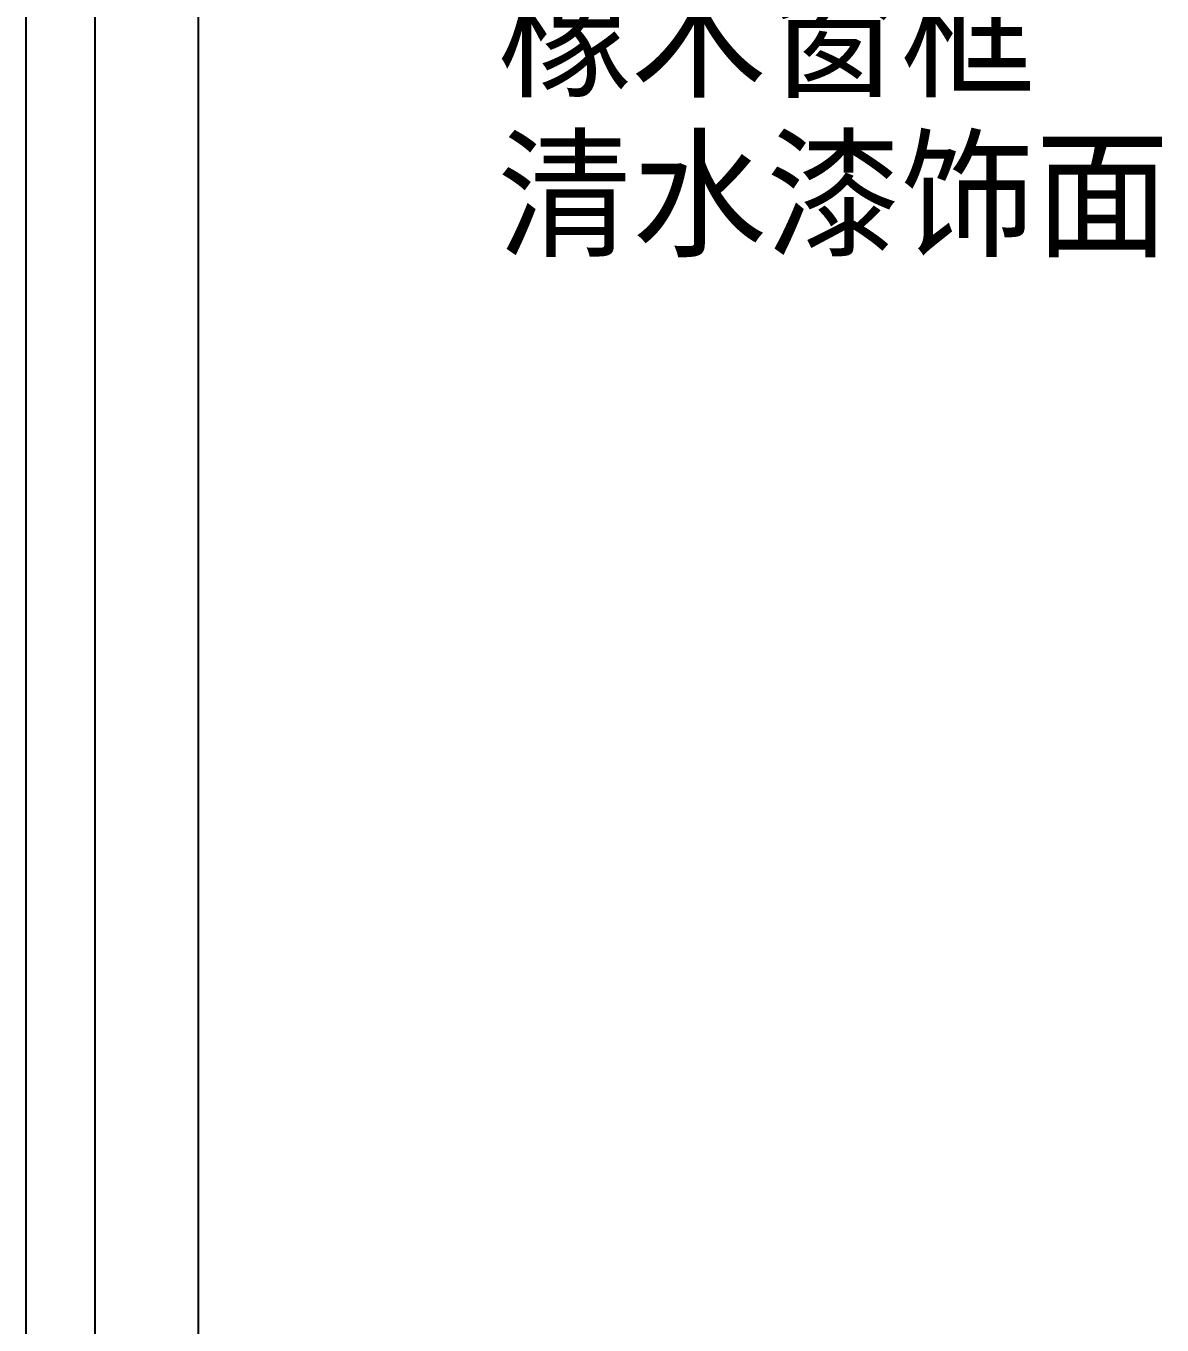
# Model space of a CAD drawing. Header units: metres. Extents: x 237 to 5358, y 156 to 7022.
# Drawn here: x 4659 to 5319, y 4003 to 4757 of the extents above; entities that cross this region are included whole.
import ezdxf

# ---------------------------------------------------------------- set-up
doc = ezdxf.new("R2010")
doc.units = ezdxf.units.M
for name, color, linetype in [('3', 3, 'Continuous'), ('4', 4, 'Continuous'), ('7', 7, 'Continuous'), ('TEXT', 3, 'Continuous')]:
    doc.layers.add(name, color=color, linetype=linetype)

msp = doc.modelspace()

# ---------------------------------------------------------------- linework, layer by layer
at = {"layer": '3'}
msp.add_lwpolyline([(4699.08, 6256.88), (4699.08, 2941.04), (4699.08, 2096.88)], dxfattribs=at)
at = {"layer": '4'}
msp.add_lwpolyline([(4759.08, 6486.88), (4759.08, 2941.04), (4759.08, 2096.88), (4799.08, 2096.88), (4799.08, 2056.88), (4759.08, 2056.88), (4759.08, 2016.88), (4799.08, 2016.88), (4799.08, 1416.88)], dxfattribs=at)
at = {"layer": '7'}
msp.add_lwpolyline([(4659.08, 6256.88), (4659.08, 2941.04), (4659.08, 2096.88)], dxfattribs=at)

# ---------------------------------------------------------------- texts
at = {"layer": 'TEXT'}
for s, p in [('橡木窗框', (4933, 4721.76)), ('清水漆饰面', (4933, 4629.16))]:
    msp.add_text(s, height=60, dxfattribs=at).set_placement(p)

doc.saveas('drawing.dxf')
